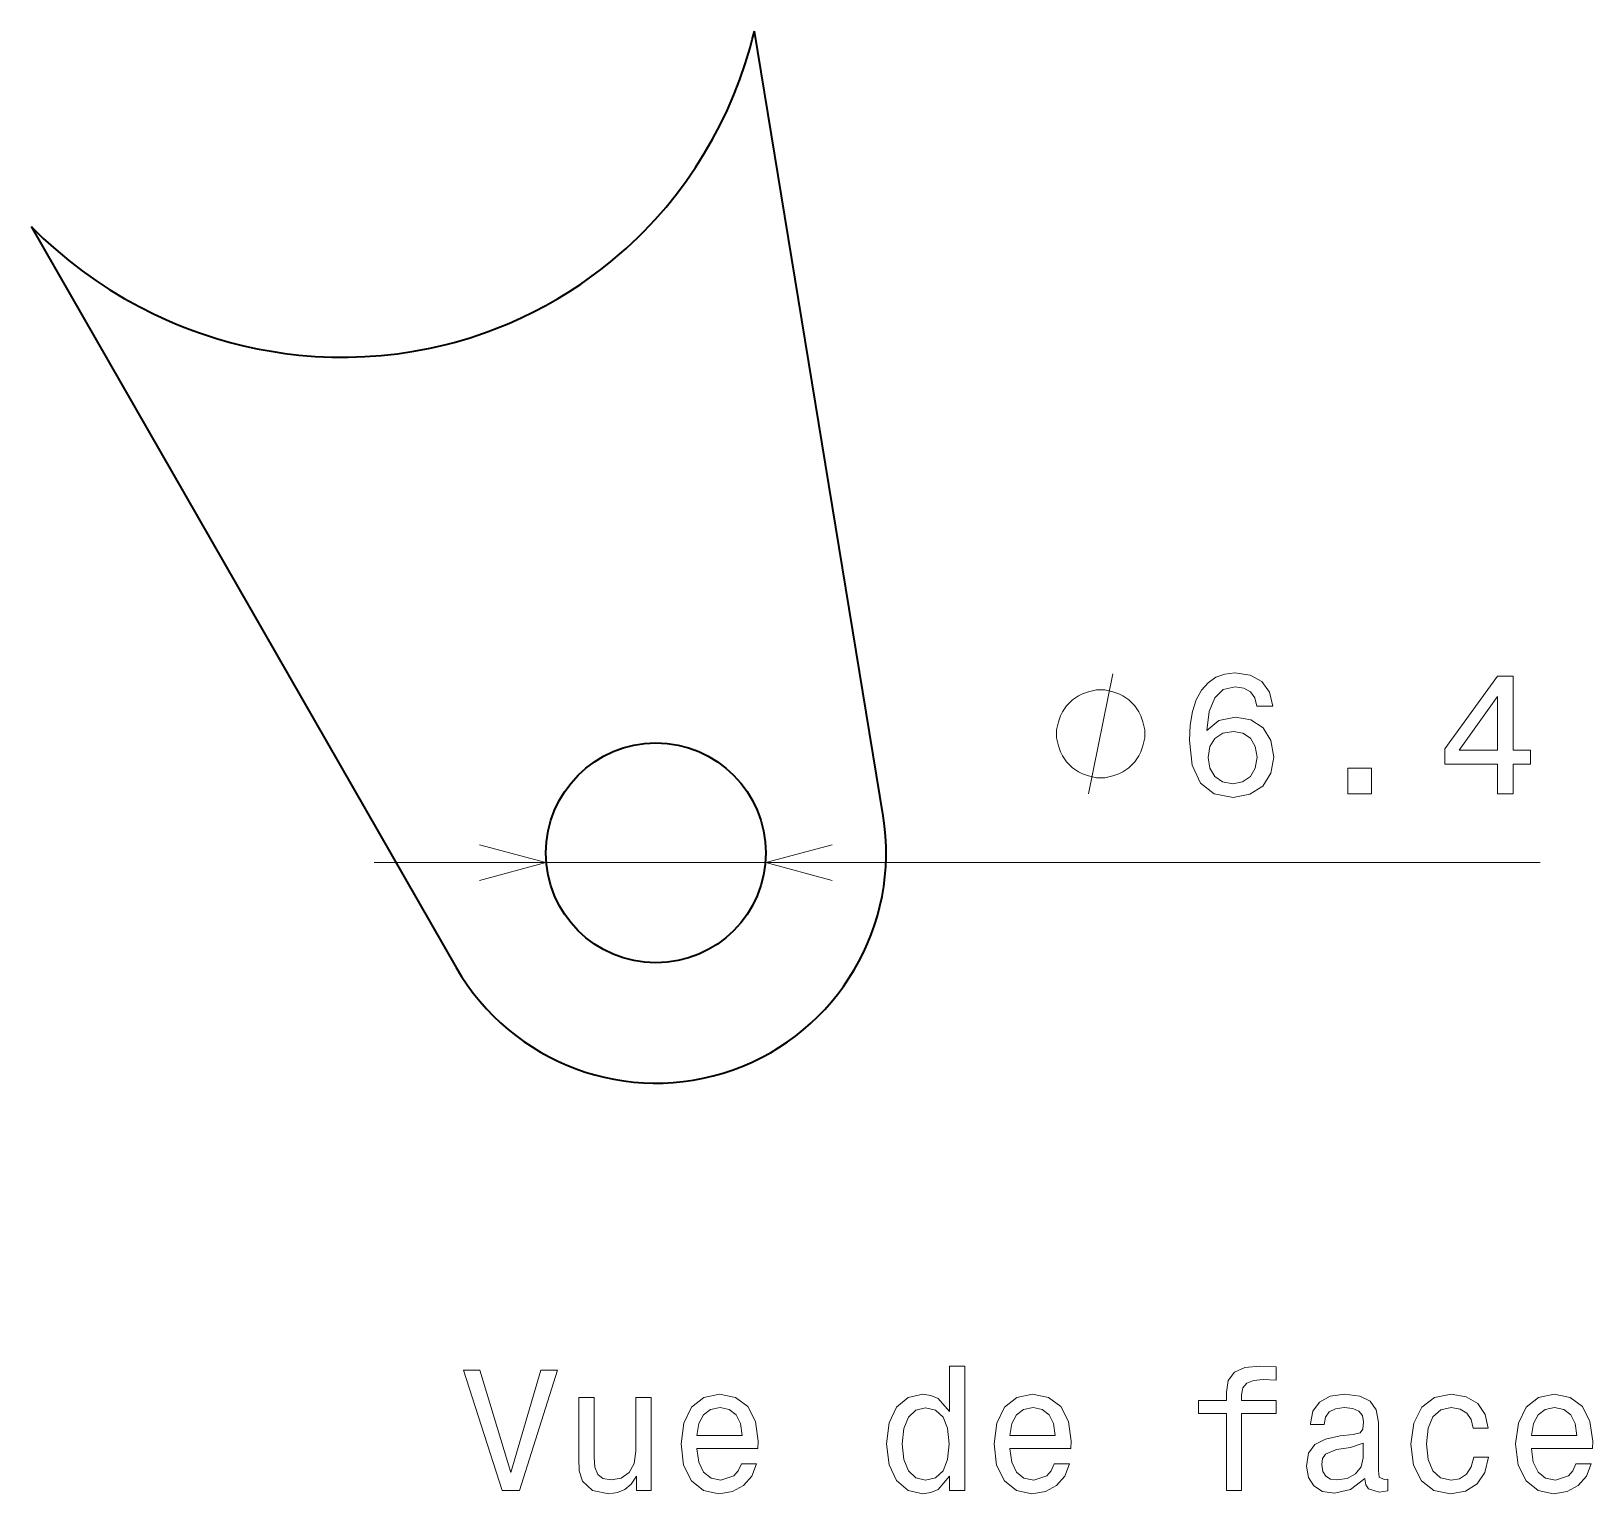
# Model space of a CAD drawing. Extents: x 0 to 297, y 0 to 210.
# Drawn here: x 136.06 to 181.5, y 77.74 to 120.31 of the extents above; entities that cross this region are included whole.
import ezdxf

# ---------------------------------------------------------------- set-up
doc = ezdxf.new("R2010")
doc.units = 0

msp = doc.modelspace()

# ---------------------------------------------------------------- linework, layer by layer
at = {"color": 7, "lineweight": 35}
for p, q in [((160.851273, 97.475441), (157.106186, 120.308037)), ((136.061371, 114.620605), (148.427582, 93.057777))]:
    msp.add_line(p, q, dxfattribs=at)
at = {"color": 8, "lineweight": 13}
msp.add_line((146.039627, 96.108292), (179.974396, 96.108292), dxfattribs=at)
at = {"color": 7, "lineweight": 35}
msp.add_lwpolyline([(136.061371, 114.620605), (136.413437, 114.27916), (136.778046, 113.951286), (137.154678, 113.637474), (137.542816, 113.338181), (137.941879, 113.053848), (138.351303, 112.78492), (138.770493, 112.531784), (139.198868, 112.294838), (139.635788, 112.07444), (140.080627, 111.870926), (140.305817, 111.775604), (140.532745, 111.684624), (140.761322, 111.598015), (140.99147, 111.515816), (141.223099, 111.438065), (141.456146, 111.364777), (141.847427, 111.25267), (142.241974, 111.153198), (142.639374, 111.066475), (143.03923, 110.992615), (143.441116, 110.931709), (143.844604, 110.883827), (144.324371, 110.844025), (144.805115, 110.822701), (145.286118, 110.819893), (145.766678, 110.835632), (146.246094, 110.869919), (146.723648, 110.922714), (147.198624, 110.993958), (147.670319, 111.083557), (148.138046, 111.191406), (148.370193, 111.252129), (148.601089, 111.317352), (148.830643, 111.387054), (149.058746, 111.46122), (149.36055, 111.566986), (149.659439, 111.680573), (149.955246, 111.801888), (150.320343, 111.964294), (150.679932, 112.138512), (151.0336, 112.324348), (151.381012, 112.521629), (151.721786, 112.730133), (152.055573, 112.949661), (152.349228, 113.15612), (152.636719, 113.371109), (152.91777, 113.594444), (153.192169, 113.825943), (153.371292, 113.984711), (153.547287, 114.14695), (153.720078, 114.312614), (153.889633, 114.481628), (154.055847, 114.653938), (154.218689, 114.829468), (154.533997, 115.189941), (154.835098, 115.562508), (155.121536, 115.946602), (155.392899, 116.341644), (155.648819, 116.747047), (155.888916, 117.162193), (156.112854, 117.586472), (156.320297, 118.019234), (156.511002, 118.459839), (156.684662, 118.907639), (156.841064, 119.361969), (156.97998, 119.822144), (157.045502, 120.06443), (157.106186, 120.308037)], dxfattribs=at)
at = {"color": 8, "lineweight": 13}
for points in [[(166.832993, 98.108292), (167.53299, 101.608292)], [(149.107773, 95.590652), (151.039627, 96.108292), (149.107773, 96.625931)], [(159.371475, 96.625931), (157.439621, 96.108292), (159.371475, 95.590652)]]:
    msp.add_lwpolyline(points, dxfattribs=at)
for points in [[(172.194702, 100.665207), (172.098892, 101.073708), (171.876984, 101.376305), (171.534042, 101.567947), (171.09024, 101.633507), (170.792694, 101.598206), (170.535492, 101.502388), (170.308548, 101.346046), (170.116898, 101.124146), (169.965607, 100.846764), (169.854645, 100.508873), (169.784042, 100.110458), (169.76387, 99.661606), (169.844574, 98.945465), (170.09169, 98.426018), (170.490097, 98.113335), (171.03476, 98.007431), (171.523956, 98.098206), (171.897156, 98.335236), (172.139236, 98.708435), (172.224976, 99.182503), (172.139236, 99.661606), (171.907242, 100.029762), (171.549179, 100.261749), (171.105377, 100.342445), (170.626266, 100.241577), (170.268188, 99.954117), (170.343842, 100.508873), (170.505234, 100.907288), (170.75235, 101.144318), (171.095291, 101.225006), (171.347443, 101.184662), (171.539093, 101.078751), (171.665176, 100.902245), (171.730728, 100.665207)], [(178.733765, 98.108292), (179.187653, 98.108292), (179.187653, 98.975731), (179.686935, 98.975731), (179.686935, 99.379189), (179.187653, 99.379189), (179.187653, 101.532646), (178.728714, 101.532646), (177.195572, 99.419533), (177.195572, 98.975731), (178.733765, 98.975731)], [(168.466324, 99.858292), (168.466324, 99.97496), (168.40799, 100.20829), (168.349655, 100.383293), (168.291321, 100.499962), (168.174652, 100.674957), (167.999664, 100.84996), (167.824661, 100.966629), (167.707993, 101.024963), (167.53299, 101.08329), (167.299652, 101.141624), (167.182983, 101.141624), (167.06633, 101.141624), (166.832993, 101.08329), (166.65799, 101.024963), (166.541321, 100.966629), (166.366318, 100.84996), (166.19133, 100.674957), (166.074661, 100.499962), (166.016327, 100.383293), (165.957993, 100.20829), (165.899658, 99.97496), (165.899658, 99.858292), (165.899658, 99.741623), (165.957993, 99.508293), (166.016327, 99.33329), (166.074661, 99.216629), (166.19133, 99.041626), (166.366318, 98.866623), (166.541321, 98.749962), (166.65799, 98.691628), (166.832993, 98.633293), (167.06633, 98.574959), (167.182983, 98.574959), (167.299652, 98.574959), (167.53299, 98.633293), (167.707993, 98.691628), (167.824661, 98.749962), (167.999664, 98.866623), (168.174652, 99.041626), (168.291321, 99.216629), (168.349655, 99.33329), (168.40799, 99.508293), (168.466324, 99.741623)], [(177.619202, 99.379189), (178.733765, 100.947632), (178.733765, 99.379189)], [(171.735779, 99.17746), (171.680298, 98.859734), (171.539093, 98.617661), (171.312149, 98.456276), (171.029724, 98.405846), (170.732178, 98.456276), (170.505234, 98.612617), (170.358978, 98.854691), (170.313583, 99.172417), (170.364014, 99.485092), (170.505234, 99.722122), (170.737213, 99.873421), (171.049896, 99.928902), (171.322235, 99.873421), (171.539093, 99.727173), (171.680298, 99.490135)], [(174.372375, 98.108292), (175.068344, 98.108292), (175.068344, 98.859734), (174.372375, 98.859734)]]:
    msp.add_lwpolyline(points, close=True, dxfattribs=at)
at = {"color": 7, "lineweight": 13}
for points in [[(162.782928, 78.252922), (162.782928, 77.834335), (163.22673, 77.834335), (163.22673, 81.455376), (162.787964, 81.455376), (162.787964, 80.129005), (162.450073, 80.512291), (162.243301, 80.603065), (162.006271, 80.638367), (161.577591, 80.537506), (161.244736, 80.255081), (161.027878, 79.801193), (160.95224, 79.190964), (161.027878, 78.580734), (161.244736, 78.121796), (161.577591, 77.834335), (162.006271, 77.738518), (162.243301, 77.773819), (162.455109, 77.864594)], [(170.84201, 80.073532), (170.84201, 77.834335), (171.285812, 77.834335), (171.285812, 80.073532), (172.294449, 80.073532), (172.294449, 80.451767), (171.285812, 80.451767), (171.285812, 80.618195), (171.321106, 80.819923), (171.437103, 80.956093), (171.633789, 81.036781), (171.916214, 81.067047), (172.294449, 81.046875), (172.294449, 81.430161), (171.815338, 81.455376), (171.381622, 81.409981), (171.079041, 81.273819), (170.897476, 81.036781), (170.84201, 80.698891), (170.84201, 80.451767), (170.030045, 80.451767), (170.030045, 80.073532)], [(150.896042, 81.339378), (150.018509, 78.358833), (149.115784, 81.339378), (148.636673, 81.339378), (149.766357, 77.834335), (150.270676, 77.834335), (151.375137, 81.339378)], [(154.09848, 80.542549), (153.654678, 80.542549), (153.654678, 78.979149), (153.604248, 78.616035), (153.457993, 78.35379), (153.231049, 78.192406), (152.933502, 78.141975), (152.696472, 78.18232), (152.545166, 78.303352), (152.459442, 78.510124), (152.43927, 78.802635), (152.43927, 80.542549), (151.995453, 80.542549), (151.995453, 78.762291), (152.01059, 78.404221), (152.106415, 78.106667), (152.398926, 77.834335), (152.867935, 77.738518), (153.120102, 77.773819), (153.33696, 77.864594), (153.52356, 78.020935), (153.67485, 78.247879), (153.67485, 77.834335), (154.09848, 77.834335)], [(155.434937, 79.059837), (157.210159, 79.059837), (157.215195, 79.266609), (157.134506, 79.846581), (156.912613, 80.280304), (156.559586, 80.542549), (156.090561, 80.638367), (155.631622, 80.537506), (155.278595, 80.255081), (155.051651, 79.79615), (154.970963, 79.190964), (155.046616, 78.570648), (155.27356, 78.116753), (155.621536, 77.834335), (156.075439, 77.738518), (156.468811, 77.804077), (156.791565, 77.975548), (157.028595, 78.247879), (157.164764, 78.610992), (156.726013, 78.610992), (156.635223, 78.409264), (156.504105, 78.257965), (156.130905, 78.136932), (155.843445, 78.192406), (155.626587, 78.368919), (155.485367, 78.65638), (155.434937, 79.044708)], [(164.543015, 79.059837), (166.318222, 79.059837), (166.323273, 79.266609), (166.242584, 79.846581), (166.020676, 80.280304), (165.667648, 80.542549), (165.198639, 80.638367), (164.7397, 80.537506), (164.386673, 80.255081), (164.159729, 79.79615), (164.079041, 79.190964), (164.154678, 78.570648), (164.381622, 78.116753), (164.729614, 77.834335), (165.183502, 77.738518), (165.576874, 77.804077), (165.899643, 77.975548), (166.136673, 78.247879), (166.272842, 78.610992), (165.834076, 78.610992), (165.743301, 78.409264), (165.612183, 78.257965), (165.238983, 78.136932), (164.951508, 78.192406), (164.73465, 78.368919), (164.593445, 78.65638), (164.543015, 79.044708)], [(174.871536, 78.187363), (174.871536, 78.172234), (174.896759, 78.000763), (174.972412, 77.879723), (175.290131, 77.783905), (175.537247, 77.824249), (175.537247, 78.167191), (175.431335, 78.152061), (175.290131, 78.217621), (175.264908, 78.41935), (175.264908, 79.821365), (175.204391, 80.179436), (175.027878, 80.431595), (174.720245, 80.582893), (174.28653, 80.638367), (173.8629, 80.57785), (173.550217, 80.40638), (173.353531, 80.139091), (173.287964, 79.786064), (173.287964, 79.755806), (173.686386, 79.755806), (173.72168, 79.967621), (173.832642, 80.118919), (174.014191, 80.209694), (174.271393, 80.244995), (174.518524, 80.21978), (174.695023, 80.144135), (174.800934, 80.013008), (174.836243, 79.831451), (174.816071, 79.619637), (174.735382, 79.513733), (174.533646, 79.463295), (174.155396, 79.422951), (173.72168, 79.332176), (173.414047, 79.170792), (173.232498, 78.918633), (173.177017, 78.545433), (173.227448, 78.212578), (173.383789, 77.965462), (173.635956, 77.80912), (173.983932, 77.753647), (174.452957, 77.85955)], [(178.02356, 79.644852), (178.462311, 79.644852), (178.371536, 80.048309), (178.154678, 80.366035), (177.816788, 80.562721), (177.378021, 80.638367), (176.893875, 80.537506), (176.525726, 80.255081), (176.293732, 79.79615), (176.213043, 79.180878), (176.288696, 78.570648), (176.515625, 78.116753), (176.873703, 77.834335), (177.3629, 77.738518), (177.796616, 77.814163), (178.134506, 78.025978), (178.366501, 78.358833), (178.467361, 78.802635), (178.043732, 78.802635), (177.968079, 78.520218), (177.826874, 78.308395), (177.625137, 78.177277), (177.378021, 78.136932), (177.070389, 78.202492), (176.84848, 78.404221), (176.712311, 78.732033), (176.666931, 79.196007), (176.712311, 79.649895), (176.853531, 79.977707), (177.080475, 80.179436), (177.378021, 80.250038), (177.640274, 80.204651), (177.83696, 80.088661), (177.968079, 79.897018)], [(179.723129, 79.059837), (181.498337, 79.059837), (181.503387, 79.266609), (181.422699, 79.846581), (181.20079, 80.280304), (180.847763, 80.542549), (180.378738, 80.638367), (179.919815, 80.537506), (179.566788, 80.255081), (179.339844, 79.79615), (179.259155, 79.190964), (179.334793, 78.570648), (179.561737, 78.116753), (179.909729, 77.834335), (180.363617, 77.738518), (180.756989, 77.804077), (181.079758, 77.975548), (181.316788, 78.247879), (181.452957, 78.610992), (181.014191, 78.610992), (180.923416, 78.409264), (180.792297, 78.257965), (180.419098, 78.136932), (180.131622, 78.192406), (179.914764, 78.368919), (179.77356, 78.65638), (179.723129, 79.044708)], [(155.434937, 79.433037), (155.490417, 79.781021), (155.626587, 80.038223), (155.833359, 80.194565), (156.105698, 80.250038), (156.372986, 80.194565), (156.579758, 80.038223), (156.705841, 79.781021), (156.751221, 79.433037)], [(162.081909, 80.239952), (162.37442, 80.16935), (162.596329, 79.972664), (162.727448, 79.644852), (162.777878, 79.190964), (162.727448, 78.732033), (162.596329, 78.404221), (162.37442, 78.202492), (162.081909, 78.136932), (161.804535, 78.202492), (161.592728, 78.404221), (161.451508, 78.737076), (161.406128, 79.190964), (161.451508, 79.639809), (161.592728, 79.967621), (161.804535, 80.16935)], [(164.543015, 79.433037), (164.59848, 79.781021), (164.73465, 80.038223), (164.941422, 80.194565), (165.21376, 80.250038), (165.481049, 80.194565), (165.68782, 80.038223), (165.813904, 79.781021), (165.859299, 79.433037)], [(179.723129, 79.433037), (179.778595, 79.781021), (179.914764, 80.038223), (180.121536, 80.194565), (180.393875, 80.250038), (180.661163, 80.194565), (180.867935, 80.038223), (180.994019, 79.781021), (181.039398, 79.433037)], [(174.821106, 78.782463), (174.76059, 78.520218), (174.599213, 78.318481), (174.357132, 78.187363), (174.059586, 78.141975), (173.867935, 78.167191), (173.731766, 78.247879), (173.646042, 78.389091), (173.620819, 78.585777), (173.640991, 78.762291), (173.72168, 78.888367), (174.044449, 79.029579), (174.452957, 79.090096), (174.821106, 79.211136)]]:
    msp.add_lwpolyline(points, close=True, dxfattribs=at)
at = {"color": 7, "lineweight": 35}
msp.add_circle((154.239624, 96.390968), 3.2, dxfattribs=at)
msp.add_arc((154.239624, 96.390968), 6.7, 209.834125, 9.314944, dxfattribs=at)

doc.saveas('drawing.dxf')
